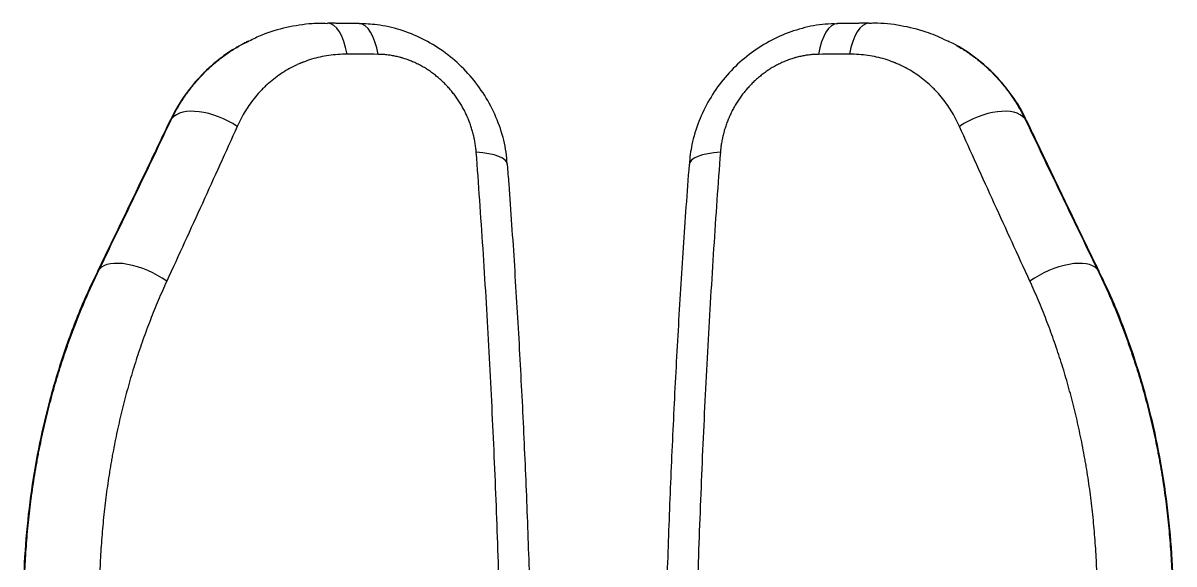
# Model space of a CAD drawing. Extents: x -2833 to -229, y 127 to 2035.
# Drawn here: x -1654.9 to -1184.9, y 877.9 to 1098.8 of the extents above; entities that cross this region are included whole.
import ezdxf

# ---------------------------------------------------------------- set-up
doc = ezdxf.new("R2010")
doc.units = 0
doc.header["$LTSCALE"] = 0.5
doc.header["$MEASUREMENT"] = 0
doc.layers.get('0').update_dxf_attribs({"linetype": 'CONTINUOUS'})

msp = doc.modelspace()

# ---------------------------------------------------------------- linework, layer by layer
at = {"color": 7, "linetype": 'Continuous', "lineweight": 25}
for p, q in [((-1562.97, 1091.35), (-1563.22, 1091.23)), ((-1276.73, 1091.23), (-1276.97, 1091.35)), ((-1594.04, 1059.88), (-1594.28, 1059.76)), ((-1245.67, 1059.76), (-1245.91, 1059.88)), ((-1623.9, 998.18), (-1623.64, 998.31)), ((-1216.3, 998.31), (-1216.05, 998.18))]:
    msp.add_line(p, q, dxfattribs=at)
for centre, major_axis, ratio, start_param, end_param in [((-1530.74, 1078.71), (-0.2, -19.99), 0.435908, 1.951849, 3.136573), ((-1517.8, 1078.59), (-0.17, -19.99), 0.421713, 1.953911, 3.138677), ((-1322.15, 1078.59), (-0.17, 19.99), 0.421713, 0.003435, 1.187681), ((-1309.21, 1078.71), (-0.2, 19.99), 0.435908, 0.001976, 1.189744), ((-1576.7, 1050.18), (18.05, -8.59), 0.508713, 1.285632, 3.013508), ((-1263.25, 1050.18), (18.05, 8.59), 0.508713, 0.128085, 1.855961), ((-1576.94, 1050.06), (-18.04, 8.6), 0.50534, 6.155397, 6.300754), ((-1263.01, 1050.06), (-18.04, -8.6), 0.50534, 3.126551, 3.269381), ((-1476.95, 1039.51), (-19.93, -1.51), 0.321525, 3.134263, 4.321634), ((-1362.99, 1039.51), (-19.93, 1.51), 0.321525, 5.103144, 6.293949), ((-1606.3, 988.61), (-17.99, 8.73), 0.463573, 4.353591, 6.158751), ((-1233.65, 988.61), (-17.99, -8.73), 0.463573, 3.266027, 5.071187), ((-1606.56, 988.49), (-17.99, 8.72), 0.465181, 6.158632, 6.28718), ((-1233.39, 988.49), (-17.99, -8.72), 0.465181, 3.137659, 3.266146)]:
    msp.add_ellipse(centre, major_axis=major_axis, ratio=ratio, start_param=start_param, end_param=end_param, dxfattribs=at)
for points, knots in [([(-1530.51, 1098.5), (-1532.62, 1098.61), (-1538.3, 1098.62), (-1547.36, 1097.11), (-1556, 1094.64), (-1560.84, 1092.27), (-1562.5, 1091.36)], [0, 0, 0, 0, 0.185447, 0.502997, 0.825874, 1, 1, 1, 1]), ([(-1457.23, 1041.02), (-1457.26, 1042.72), (-1457.63, 1047.66), (-1459.76, 1055.77), (-1463.63, 1064.98), (-1468.99, 1073.51), (-1475.58, 1081.06), (-1483.26, 1087.49), (-1491.74, 1092.56), (-1500.84, 1096.2), (-1509.57, 1098.19), (-1515.18, 1098.48), (-1517.62, 1098.44)], [0, 0, 0, 0, 0.056308, 0.164518, 0.273932, 0.381685, 0.490385, 0.596991, 0.704696, 0.810478, 0.917961, 1, 1, 1, 1]), ([(-1322.33, 1098.37), (-1324, 1098.45), (-1328.81, 1098.41), (-1336.8, 1096.84), (-1345.97, 1093.62), (-1354.56, 1088.93), (-1362.38, 1082.92), (-1369.2, 1075.77), (-1374.84, 1067.61), (-1379.16, 1058.69), (-1381.89, 1049.71), (-1382.66, 1043.77), (-1382.81, 1041.03)], [0, 0, 0, 0, 0.056163, 0.16311, 0.268777, 0.375398, 0.480715, 0.58742, 0.693712, 0.801455, 0.909442, 1, 1, 1, 1]), ([(-1278.67, 1091.99), (-1281.08, 1093.2), (-1286.81, 1095.63), (-1296.48, 1097.85), (-1304.38, 1098.87), (-1308.75, 1098.63), (-1309.43, 1098.58)], [0, 0, 0, 0, 0.257822, 0.59721, 0.937721, 1, 1, 1, 1]), ([(-1563.23, 1091.22), (-1563.71, 1090.98), (-1564.19, 1090.74), (-1566.08, 1089.74), (-1567.46, 1088.95), (-1570.16, 1087.27), (-1571.47, 1086.38), (-1574.05, 1084.51), (-1575.31, 1083.53), (-1577.15, 1081.99), (-1577.75, 1081.46), (-1578.5, 1080.79), (-1578.65, 1080.66), (-1578.95, 1080.38), (-1579.39, 1079.97), (-1579.83, 1079.56), (-1581.27, 1078.16), (-1582.38, 1077.01), (-1584.52, 1074.63), (-1585.55, 1073.4), (-1587.52, 1070.88), (-1588.46, 1069.58), (-1590.27, 1066.9), (-1591.13, 1065.53), (-1592.77, 1062.7), (-1593.55, 1061.25), (-1594.28, 1059.76)], [0, 0, 0, 0, 0.036016, 0.036016, 0.143125, 0.143125, 0.250234, 0.250234, 0.357344, 0.357344, 0.410898, 0.410898, 0.424287, 0.424287, 0.437676, 0.464453, 0.464453, 0.571562, 0.571562, 0.678672, 0.678672, 0.785781, 0.785781, 0.892891, 0.892891, 1, 1, 1, 1]), ([(-1594.04, 1059.88), (-1593.31, 1061.37), (-1592.53, 1062.81), (-1590.9, 1065.64), (-1590.04, 1067.01), (-1588.24, 1069.68), (-1587.29, 1070.98), (-1585.33, 1073.5), (-1584.3, 1074.73), (-1582.17, 1077.1), (-1581.06, 1078.26), (-1579.33, 1079.93), (-1578.74, 1080.48), (-1578.07, 1081.08), (-1578, 1081.15), (-1577.85, 1081.29), (-1577.62, 1081.49), (-1577.09, 1081.95), (-1576.63, 1082.34), (-1575.1, 1083.63), (-1573.84, 1084.61), (-1571.27, 1086.48), (-1569.95, 1087.37), (-1567.25, 1089.05), (-1565.86, 1089.84), (-1563.84, 1090.91), (-1563.23, 1091.22), (-1562.61, 1091.53)], [0, 0, 0, 0, 0.106039, 0.106039, 0.212078, 0.212078, 0.318117, 0.318117, 0.424156, 0.424156, 0.530195, 0.530195, 0.583214, 0.583214, 0.589841, 0.589841, 0.596469, 0.609724, 0.636233, 0.636233, 0.742272, 0.742272, 0.848311, 0.848311, 0.95435, 0.95435, 1, 1, 1, 1]), ([(-1562.82, 1091.2), (-1564.33, 1090.55), (-1566.01, 1089.74), (-1567.64, 1088.83), (-1567.85, 1088.71)], [0, 0, 0, 0, 0.87047, 1, 1, 1, 1]), ([(-1245.09, 1058.58), (-1245.42, 1059.41), (-1247.19, 1063.56), (-1251.68, 1070.3), (-1258.57, 1078.53), (-1266.79, 1085.42), (-1273.56, 1089.89), (-1277.74, 1091.61), (-1278.61, 1091.95)], [0, 0, 0, 0, 0.053943, 0.274523, 0.496792, 0.720218, 0.942145, 1, 1, 1, 1]), ([(-1569.59, 1087.66), (-1571.79, 1086.27), (-1576.74, 1082.59), (-1583.81, 1075.91), (-1590.19, 1067.66), (-1593.52, 1061.64), (-1594.92, 1058.63)], [0, 0, 0, 0, 0.201016, 0.475933, 0.750019, 1, 1, 1, 1]), ([(-1522.58, 1086.06), (-1523.85, 1086.07), (-1525.11, 1086.03), (-1527.58, 1085.85), (-1528.8, 1085.72), (-1531.21, 1085.37), (-1532.4, 1085.16), (-1534.74, 1084.63), (-1537.05, 1084.03), (-1539.44, 1083.2), (-1540.68, 1082.72), (-1540.96, 1082.61), (-1541.1, 1082.55), (-1541.51, 1082.38), (-1541.78, 1082.27), (-1542.6, 1081.91), (-1543.13, 1081.67), (-1544.72, 1080.91), (-1545.75, 1080.37), (-1547.77, 1079.22), (-1548.75, 1078.61), (-1550.66, 1077.32), (-1552.53, 1075.96), (-1554.29, 1074.46), (-1555.37, 1073.48), (-1555.58, 1073.28), (-1556.01, 1072.88), (-1556.22, 1072.68), (-1556.84, 1072.07), (-1557.25, 1071.65), (-1558.46, 1070.39), (-1559.23, 1069.52), (-1560.71, 1067.72), (-1561.42, 1066.8), (-1562.78, 1064.9), (-1563.44, 1063.92), (-1564.68, 1061.92), (-1565.27, 1060.89), (-1566.39, 1058.77), (-1566.92, 1057.69), (-1567.42, 1056.58)], [0, 0, 0, 0, 0.0625, 0.0625, 0.125, 0.125, 0.1875, 0.1875, 0.25, 0.3125, 0.320313, 0.320313, 0.328125, 0.328125, 0.34375, 0.34375, 0.375, 0.375, 0.4375, 0.4375, 0.5, 0.5, 0.5625, 0.625, 0.625, 0.640625, 0.640625, 0.65625, 0.65625, 0.6875, 0.6875, 0.75, 0.75, 0.8125, 0.8125, 0.875, 0.875, 0.9375, 0.9375, 1, 1, 1, 1]), ([(-1469.81, 1046.01), (-1469.86, 1046.64), (-1469.98, 1047.9), (-1470.25, 1049.78), (-1470.6, 1051.65), (-1471.03, 1053.51), (-1471.54, 1055.36), (-1471.94, 1056.59), (-1472.37, 1057.81), (-1472.59, 1058.42), (-1472.87, 1059.1), (-1472.9, 1059.18), (-1472.96, 1059.33), (-1473.05, 1059.56), (-1473.27, 1060.09), (-1473.47, 1060.53), (-1473.87, 1061.43), (-1474.43, 1062.61), (-1475.35, 1064.34), (-1476.34, 1066.03), (-1477.06, 1067.13), (-1477.8, 1068.22), (-1478.18, 1068.75), (-1478.97, 1069.82), (-1479.38, 1070.34), (-1479.86, 1070.92), (-1479.91, 1070.99), (-1480.02, 1071.12), (-1480.18, 1071.31), (-1480.56, 1071.76), (-1480.88, 1072.13), (-1481.55, 1072.87), (-1482.46, 1073.84), (-1483.88, 1075.22), (-1485.36, 1076.54), (-1486.89, 1077.78), (-1487.96, 1078.56), (-1488.77, 1079.13), (-1489.12, 1079.37), (-1489.46, 1079.6), (-1489.6, 1079.69), (-1489.67, 1079.73), (-1489.88, 1079.87), (-1490.02, 1079.96), (-1490.72, 1080.4), (-1491.85, 1081.07), (-1493.57, 1081.99), (-1495.33, 1082.82), (-1497.1, 1083.55), (-1498.31, 1083.98), (-1499.22, 1084.28), (-1499.68, 1084.42), (-1500.21, 1084.58), (-1500.44, 1084.65), (-1500.6, 1084.69), (-1500.67, 1084.71), (-1501.36, 1084.9), (-1501.98, 1085.05), (-1503.21, 1085.32), (-1504.43, 1085.55), (-1506.27, 1085.8), (-1508.1, 1085.95), (-1509.31, 1085.99), (-1509.92, 1086)], [0, 0, 0, 0, 0.03125, 0.0625, 0.09375, 0.125, 0.15625, 0.1875, 0.1875, 0.21875, 0.21875, 0.222656, 0.222656, 0.226563, 0.234375, 0.25, 0.25, 0.28125, 0.3125, 0.34375, 0.375, 0.375, 0.40625, 0.40625, 0.4375, 0.4375, 0.441406, 0.441406, 0.445313, 0.453125, 0.46875, 0.46875, 0.5, 0.53125, 0.5625, 0.59375, 0.625, 0.625, 0.640625, 0.644531, 0.644531, 0.648438, 0.648438, 0.65625, 0.65625, 0.6875, 0.71875, 0.75, 0.78125, 0.8125, 0.8125, 0.828125, 0.835937, 0.839844, 0.839844, 0.84375, 0.84375, 0.875, 0.875, 0.90625, 0.9375, 0.96875, 1, 1, 1, 1]), ([(-1330.03, 1086), (-1330.63, 1085.99), (-1331.85, 1085.95), (-1333.68, 1085.8), (-1335.51, 1085.55), (-1336.74, 1085.32), (-1337.97, 1085.05), (-1338.58, 1084.9), (-1339.28, 1084.71), (-1339.35, 1084.69), (-1339.51, 1084.65), (-1339.74, 1084.58), (-1340.27, 1084.42), (-1340.73, 1084.28), (-1341.64, 1083.98), (-1342.84, 1083.55), (-1344.62, 1082.82), (-1346.37, 1081.99), (-1348.1, 1081.07), (-1349.23, 1080.4), (-1349.93, 1079.96), (-1350.07, 1079.87), (-1350.28, 1079.73), (-1350.35, 1079.69), (-1350.49, 1079.6), (-1350.83, 1079.37), (-1351.17, 1079.13), (-1351.99, 1078.56), (-1353.05, 1077.78), (-1354.59, 1076.54), (-1356.07, 1075.22), (-1357.49, 1073.84), (-1358.4, 1072.87), (-1359.06, 1072.13), (-1359.39, 1071.76), (-1359.77, 1071.31), (-1359.93, 1071.12), (-1360.04, 1070.99), (-1360.09, 1070.92), (-1360.57, 1070.34), (-1360.98, 1069.82), (-1361.77, 1068.75), (-1362.15, 1068.22), (-1362.89, 1067.13), (-1363.61, 1066.03), (-1364.6, 1064.34), (-1365.52, 1062.61), (-1366.08, 1061.43), (-1366.48, 1060.53), (-1366.68, 1060.09), (-1366.9, 1059.56), (-1366.99, 1059.33), (-1367.05, 1059.18), (-1367.08, 1059.1), (-1367.35, 1058.42), (-1367.58, 1057.81), (-1368.01, 1056.59), (-1368.41, 1055.36), (-1368.92, 1053.51), (-1369.35, 1051.65), (-1369.7, 1049.78), (-1369.97, 1047.9), (-1370.09, 1046.64), (-1370.14, 1046.01)], [0, 0, 0, 0, 0.03125, 0.0625, 0.09375, 0.125, 0.125, 0.15625, 0.15625, 0.160156, 0.160156, 0.164062, 0.171875, 0.1875, 0.1875, 0.21875, 0.25, 0.28125, 0.3125, 0.34375, 0.34375, 0.351562, 0.351562, 0.355469, 0.355469, 0.359375, 0.375, 0.375, 0.40625, 0.4375, 0.46875, 0.5, 0.53125, 0.53125, 0.546875, 0.554687, 0.558594, 0.558594, 0.5625, 0.5625, 0.59375, 0.59375, 0.625, 0.625, 0.65625, 0.6875, 0.71875, 0.75, 0.75, 0.765625, 0.773437, 0.777344, 0.777344, 0.78125, 0.78125, 0.8125, 0.8125, 0.84375, 0.875, 0.90625, 0.9375, 0.96875, 1, 1, 1, 1]), ([(-1272.52, 1056.58), (-1273.02, 1057.69), (-1273.56, 1058.77), (-1274.68, 1060.89), (-1275.27, 1061.92), (-1276.51, 1063.92), (-1277.16, 1064.9), (-1278.53, 1066.8), (-1279.24, 1067.72), (-1280.72, 1069.52), (-1281.49, 1070.39), (-1282.69, 1071.65), (-1283.1, 1072.07), (-1283.73, 1072.68), (-1283.94, 1072.88), (-1284.36, 1073.28), (-1284.58, 1073.48), (-1285.65, 1074.46), (-1287.42, 1075.96), (-1289.29, 1077.32), (-1291.2, 1078.61), (-1292.18, 1079.22), (-1294.2, 1080.37), (-1295.23, 1080.91), (-1296.82, 1081.67), (-1297.35, 1081.91), (-1298.17, 1082.27), (-1298.44, 1082.38), (-1298.85, 1082.55), (-1298.99, 1082.61), (-1299.27, 1082.72), (-1300.51, 1083.2), (-1302.9, 1084.03), (-1305.21, 1084.63), (-1307.55, 1085.16), (-1308.74, 1085.37), (-1311.15, 1085.72), (-1312.37, 1085.85), (-1314.84, 1086.03), (-1316.1, 1086.07), (-1317.37, 1086.06)], [0, 0, 0, 0, 0.0625, 0.0625, 0.125, 0.125, 0.1875, 0.1875, 0.25, 0.25, 0.3125, 0.3125, 0.34375, 0.34375, 0.359375, 0.359375, 0.375, 0.375, 0.4375, 0.5, 0.5, 0.5625, 0.5625, 0.625, 0.625, 0.65625, 0.65625, 0.671875, 0.671875, 0.679687, 0.679687, 0.6875, 0.75, 0.8125, 0.8125, 0.875, 0.875, 0.9375, 0.9375, 1, 1, 1, 1]), ([(-1273.64, 1089.57), (-1272.87, 1089.13), (-1272.11, 1088.68), (-1270, 1087.37), (-1268.68, 1086.48), (-1266.11, 1084.61), (-1264.85, 1083.63), (-1263.31, 1082.34), (-1262.86, 1081.95), (-1262.33, 1081.49), (-1262.1, 1081.29), (-1261.95, 1081.15), (-1261.88, 1081.08), (-1261.21, 1080.48), (-1260.62, 1079.93), (-1258.89, 1078.26), (-1257.78, 1077.1), (-1255.65, 1074.73), (-1254.62, 1073.5), (-1252.65, 1070.98), (-1251.71, 1069.68), (-1249.91, 1067.01), (-1249.05, 1065.64), (-1247.41, 1062.81), (-1246.64, 1061.37), (-1245.91, 1059.88)], [0, 0, 0, 0, 0.065175, 0.065175, 0.182028, 0.182028, 0.298881, 0.298881, 0.328094, 0.342701, 0.350004, 0.350004, 0.357308, 0.357308, 0.415734, 0.415734, 0.532587, 0.532587, 0.649441, 0.649441, 0.766294, 0.766294, 0.883147, 0.883147, 1, 1, 1, 1]), ([(-1245.67, 1059.76), (-1246.4, 1061.25), (-1247.18, 1062.7), (-1248.82, 1065.53), (-1249.68, 1066.9), (-1251.49, 1069.58), (-1252.43, 1070.88), (-1254.4, 1073.4), (-1255.43, 1074.63), (-1257.57, 1077.01), (-1258.68, 1078.16), (-1260.12, 1079.56), (-1260.56, 1079.97), (-1261, 1080.38), (-1261.3, 1080.66), (-1261.45, 1080.79), (-1262.19, 1081.46), (-1262.8, 1081.99), (-1264.64, 1083.53), (-1265.9, 1084.51), (-1268.47, 1086.38), (-1269.79, 1087.27), (-1271.83, 1088.54), (-1272.53, 1088.95), (-1273.24, 1089.36)], [0, 0, 0, 0, 0.117492, 0.117492, 0.234983, 0.234983, 0.352475, 0.352475, 0.469966, 0.469966, 0.587458, 0.587458, 0.616831, 0.631517, 0.631517, 0.646204, 0.646204, 0.704949, 0.704949, 0.822441, 0.822441, 0.939932, 0.939932, 1, 1, 1, 1]), ([(-1595.1, 1058.52), (-1597.78, 1052.86), (-1606.34, 1034.85), (-1616.24, 1014.31), (-1623.47, 999.43), (-1624.55, 997.2)], [0, 0, 0, 0, 0.282483, 0.892694, 1, 1, 1, 1]), ([(-1594.28, 1059.76), (-1599.12, 1049.61), (-1604.01, 1039.4), (-1613.88, 1018.88), (-1618.87, 1008.56), (-1623.9, 998.18)], [0, 0, 0, 0, 0.5, 0.5, 1, 1, 1, 1]), ([(-1623.64, 998.31), (-1621.12, 1003.5), (-1618.62, 1008.68), (-1613.63, 1019.01), (-1611.15, 1024.15), (-1603.74, 1039.55), (-1598.86, 1049.75), (-1594.04, 1059.88)], [0, 0, 0, 0, 0.25, 0.25, 0.5, 0.5, 1, 1, 1, 1]), ([(-1245.91, 1059.88), (-1241.08, 1049.75), (-1236.2, 1039.55), (-1228.8, 1024.15), (-1226.32, 1019.01), (-1221.33, 1008.68), (-1218.82, 1003.5), (-1216.3, 998.31)], [0, 0, 0, 0, 0.5, 0.5, 0.75, 0.75, 1, 1, 1, 1]), ([(-1216.05, 998.18), (-1221.08, 1008.56), (-1226.07, 1018.88), (-1235.94, 1039.4), (-1240.83, 1049.61), (-1245.67, 1059.76)], [0, 0, 0, 0, 0.5, 0.5, 1, 1, 1, 1]), ([(-1567.42, 1056.58), (-1569.76, 1051.38), (-1572.12, 1046.16), (-1576.86, 1035.69), (-1579.24, 1030.43), (-1584.04, 1019.89), (-1586.45, 1014.61), (-1591.3, 1004), (-1593.74, 998.69), (-1596.2, 993.36)], [0, 0, 0, 0, 0.25, 0.25, 0.5, 0.5, 0.75, 0.75, 1, 1, 1, 1]), ([(-1243.75, 993.36), (-1246.2, 998.69), (-1248.65, 1004), (-1253.5, 1014.61), (-1255.91, 1019.89), (-1260.71, 1030.43), (-1263.09, 1035.69), (-1267.83, 1046.16), (-1270.18, 1051.38), (-1272.52, 1056.58)], [0, 0, 0, 0, 0.25, 0.25, 0.5, 0.5, 0.75, 0.75, 1, 1, 1, 1]), ([(-1458.42, 721.43), (-1458.38, 735.14), (-1458.4, 748.87), (-1458.52, 769.49), (-1458.58, 776.37), (-1458.7, 786.69), (-1458.75, 791), (-1458.81, 795.3), (-1458.83, 797.03), (-1458.84, 797.89), (-1458.88, 800.47), (-1458.91, 802.2), (-1459.04, 810.81), (-1459.17, 817.69), (-1459.45, 831.46), (-1459.61, 838.34), (-1459.81, 846.08), (-1459.83, 846.94), (-1459.87, 848.66), (-1459.94, 851.24), (-1460.01, 853.81), (-1460.16, 858.96), (-1460.26, 862.38), (-1460.57, 872.64), (-1460.79, 879.47), (-1461.27, 893.07), (-1461.53, 899.86), (-1462.07, 913.39), (-1462.36, 920.14), (-1462.97, 933.6), (-1463.28, 940.31), (-1463.95, 953.69), (-1464.3, 960.37), (-1465.4, 980.34), (-1466.19, 993.58), (-1467.91, 1019.9), (-1468.83, 1032.99), (-1469.81, 1046.01)], [0, 0, 0, 0, 0.125, 0.125, 0.1875, 0.1875, 0.21875, 0.226562, 0.226562, 0.234375, 0.234375, 0.25, 0.25, 0.3125, 0.3125, 0.375, 0.375, 0.382812, 0.382812, 0.390625, 0.40625, 0.40625, 0.4375, 0.4375, 0.5, 0.5, 0.5625, 0.5625, 0.625, 0.625, 0.6875, 0.6875, 0.75, 0.75, 0.875, 0.875, 1, 1, 1, 1]), ([(-1370.14, 1046.01), (-1371.12, 1032.99), (-1372.04, 1019.9), (-1373.75, 993.58), (-1374.55, 980.34), (-1375.64, 960.37), (-1375.99, 953.69), (-1376.66, 940.31), (-1376.98, 933.6), (-1377.59, 920.14), (-1377.88, 913.39), (-1378.42, 899.86), (-1378.68, 893.07), (-1379.16, 879.47), (-1379.38, 872.64), (-1379.69, 862.38), (-1379.79, 858.96), (-1379.94, 853.81), (-1380.01, 851.24), (-1380.07, 848.66), (-1380.12, 846.94), (-1380.14, 846.08), (-1380.34, 838.34), (-1380.5, 831.46), (-1380.78, 817.69), (-1380.9, 810.81), (-1381.04, 802.2), (-1381.07, 800.47), (-1381.1, 797.89), (-1381.12, 797.03), (-1381.14, 795.3), (-1381.2, 791), (-1381.25, 786.69), (-1381.37, 776.37), (-1381.42, 769.49), (-1381.55, 748.87), (-1381.57, 735.14), (-1381.53, 721.43)], [0, 0, 0, 0, 0.125, 0.125, 0.25, 0.25, 0.3125, 0.3125, 0.375, 0.375, 0.4375, 0.4375, 0.5, 0.5, 0.5625, 0.5625, 0.59375, 0.59375, 0.609375, 0.617188, 0.617188, 0.625, 0.625, 0.6875, 0.6875, 0.75, 0.75, 0.765625, 0.765625, 0.773438, 0.773438, 0.78125, 0.8125, 0.8125, 0.875, 0.875, 1, 1, 1, 1]), ([(-1445.88, 723.35), (-1445.84, 734.72), (-1445.85, 757.76), (-1446.16, 792.58), (-1446.77, 827.64), (-1447.66, 862.53), (-1448.84, 897.16), (-1450.3, 931.56), (-1452.05, 965.76), (-1454.09, 999.66), (-1455.77, 1024.74), (-1456.83, 1038.35), (-1457.04, 1040.97)], [0, 0, 0, 0, 0.106347, 0.215168, 0.324062, 0.432599, 0.540474, 0.648111, 0.756686, 0.865313, 0.974005, 1, 1, 1, 1]), ([(-1382.89, 1040.94), (-1383.34, 1035.25), (-1384.61, 1018.53), (-1386.46, 990.29), (-1388.41, 956.3), (-1390.08, 921.92), (-1391.48, 887.24), (-1392.58, 852.42), (-1393.38, 817.51), (-1393.9, 782.55), (-1394.12, 751.12), (-1394.08, 731.42), (-1394.04, 723.37)], [0, 0, 0, 0, 0.056355, 0.164814, 0.273324, 0.381898, 0.490546, 0.599347, 0.707333, 0.81578, 0.924605, 1, 1, 1, 1]), ([(-1624.5, 997.15), (-1626.67, 992.83), (-1631.55, 982.34), (-1638.07, 964.99), (-1643.84, 946.05), (-1648.35, 927.09), (-1651.63, 908.12), (-1653.84, 888.4), (-1654.88, 869.03), (-1654.83, 856.25), (-1654.64, 850.18)], [0, 0, 0, 0, 0.102078, 0.2426, 0.381029, 0.502322, 0.629746, 0.757213, 0.885094, 1, 1, 1, 1]), ([(-1623.9, 998.18), (-1625.22, 995.49), (-1627.77, 990.04), (-1631.36, 981.71), (-1634.7, 973.22), (-1636.77, 967.45), (-1638.75, 961.62), (-1639.71, 958.68), (-1641.53, 952.73), (-1642.4, 949.73), (-1644.06, 943.67), (-1644.85, 940.6), (-1645.78, 936.74), (-1645.96, 935.96), (-1646.19, 934.99), (-1646.23, 934.8), (-1646.32, 934.41), (-1646.46, 933.82), (-1646.59, 933.24), (-1647.03, 931.29), (-1647.37, 929.73), (-1648.35, 925.04), (-1648.95, 921.89), (-1650.08, 915.58), (-1650.59, 912.41), (-1651.53, 906.05), (-1652.38, 899.65), (-1653.37, 889.98), (-1654.09, 880.23), (-1654.38, 873.67), (-1654.58, 867.08), (-1654.64, 863.77), (-1654.65, 857.13), (-1654.61, 853.79), (-1654.51, 850.44)], [0, 0, 0, 0, 0.0625, 0.125, 0.1875, 0.25, 0.25, 0.3125, 0.3125, 0.375, 0.375, 0.4375, 0.4375, 0.453125, 0.453125, 0.457031, 0.457031, 0.460938, 0.46875, 0.46875, 0.5, 0.5, 0.5625, 0.5625, 0.625, 0.625, 0.6875, 0.75, 0.8125, 0.875, 0.875, 0.9375, 0.9375, 1, 1, 1, 1]), ([(-1654.3, 850.54), (-1654.39, 853.89), (-1654.44, 857.23), (-1654.42, 863.88), (-1654.37, 867.19), (-1654.17, 873.79), (-1653.87, 880.37), (-1653.15, 890.17), (-1652.14, 899.89), (-1651.29, 906.33), (-1650.33, 912.74), (-1649.81, 915.93), (-1649.17, 919.52), (-1649.1, 919.91), (-1648.95, 920.71), (-1648.73, 921.9), (-1648.51, 923.09), (-1648.05, 925.45), (-1647.73, 927.03), (-1646.74, 931.72), (-1646.04, 934.81), (-1644.55, 940.95), (-1643.77, 943.99), (-1642.12, 950.01), (-1641.25, 953), (-1639.43, 958.91), (-1637.53, 964.76), (-1634.44, 973.39), (-1631.1, 981.86), (-1627.51, 990.17), (-1624.96, 995.61), (-1623.64, 998.31)], [0, 0, 0, 0, 0.0625, 0.0625, 0.125, 0.125, 0.1875, 0.25, 0.3125, 0.375, 0.375, 0.4375, 0.4375, 0.445313, 0.445313, 0.453125, 0.46875, 0.46875, 0.5, 0.5, 0.5625, 0.5625, 0.625, 0.625, 0.6875, 0.6875, 0.75, 0.8125, 0.875, 0.9375, 1, 1, 1, 1]), ([(-1216.3, 998.31), (-1214.99, 995.61), (-1212.43, 990.17), (-1208.85, 981.86), (-1205.51, 973.39), (-1202.42, 964.76), (-1200.52, 958.91), (-1198.7, 953), (-1197.83, 950.01), (-1196.18, 943.99), (-1195.39, 940.95), (-1193.91, 934.81), (-1193.21, 931.72), (-1192.22, 927.03), (-1191.9, 925.45), (-1191.44, 923.09), (-1191.21, 921.9), (-1190.99, 920.71), (-1190.85, 919.91), (-1190.78, 919.52), (-1190.14, 915.93), (-1189.61, 912.74), (-1188.66, 906.33), (-1187.8, 899.89), (-1186.8, 890.17), (-1186.07, 880.37), (-1185.78, 873.79), (-1185.58, 867.19), (-1185.52, 863.88), (-1185.51, 857.23), (-1185.55, 853.89), (-1185.64, 850.54)], [0, 0, 0, 0, 0.0625, 0.125, 0.1875, 0.25, 0.3125, 0.3125, 0.375, 0.375, 0.4375, 0.4375, 0.5, 0.5, 0.53125, 0.53125, 0.546875, 0.554688, 0.554688, 0.5625, 0.5625, 0.625, 0.625, 0.6875, 0.75, 0.8125, 0.875, 0.875, 0.9375, 0.9375, 1, 1, 1, 1]), ([(-1185.43, 850.44), (-1185.34, 853.79), (-1185.3, 857.13), (-1185.31, 863.77), (-1185.36, 867.08), (-1185.56, 873.67), (-1185.86, 880.23), (-1186.57, 889.98), (-1187.57, 899.65), (-1188.42, 906.05), (-1189.36, 912.41), (-1189.87, 915.58), (-1190.99, 921.89), (-1191.6, 925.04), (-1192.58, 929.73), (-1192.92, 931.29), (-1193.36, 933.24), (-1193.49, 933.82), (-1193.63, 934.41), (-1193.71, 934.8), (-1193.76, 934.99), (-1193.99, 935.96), (-1194.17, 936.74), (-1195.1, 940.6), (-1195.89, 943.67), (-1197.55, 949.73), (-1198.42, 952.73), (-1200.24, 958.68), (-1201.19, 961.62), (-1203.18, 967.45), (-1205.25, 973.22), (-1208.59, 981.71), (-1212.18, 990.04), (-1214.73, 995.49), (-1216.05, 998.18)], [0, 0, 0, 0, 0.0625, 0.0625, 0.125, 0.125, 0.1875, 0.25, 0.3125, 0.375, 0.375, 0.4375, 0.4375, 0.5, 0.5, 0.53125, 0.53125, 0.539062, 0.542969, 0.542969, 0.546875, 0.546875, 0.5625, 0.5625, 0.625, 0.625, 0.6875, 0.6875, 0.75, 0.75, 0.8125, 0.875, 0.9375, 1, 1, 1, 1]), ([(-1185.35, 850.17), (-1185.28, 851.54), (-1184.91, 859.69), (-1185.3, 874.59), (-1186.66, 894.7), (-1189.28, 914.49), (-1193.03, 933.77), (-1197.92, 952.46), (-1203.97, 970.83), (-1209.85, 985.76), (-1214.05, 994.38), (-1215.47, 997.14)], [0, 0, 0, 0, 0.025908, 0.154432, 0.283139, 0.411956, 0.540845, 0.668955, 0.798095, 0.934357, 1, 1, 1, 1]), ([(-1596.2, 993.36), (-1597.38, 990.77), (-1599.69, 985.56), (-1602.91, 977.6), (-1605.92, 969.5), (-1608.7, 961.25), (-1610.4, 955.65), (-1612.03, 949.99), (-1612.81, 947.14), (-1614.29, 941.39), (-1614.99, 938.48), (-1616.32, 932.62), (-1616.95, 929.66), (-1617.83, 925.19), (-1618.26, 922.94), (-1618.73, 920.29), (-1618.92, 919.16), (-1619.05, 918.4), (-1619.12, 918.02), (-1619.69, 914.6), (-1620.15, 911.55), (-1621, 905.43), (-1621.76, 899.29), (-1622.65, 890.01), (-1623.28, 880.66), (-1623.54, 874.39), (-1623.71, 868.09), (-1623.76, 864.93), (-1623.76, 858.59), (-1623.72, 855.4), (-1623.63, 852.21)], [0, 0, 0, 0, 0.0625, 0.125, 0.1875, 0.25, 0.3125, 0.3125, 0.375, 0.375, 0.4375, 0.4375, 0.5, 0.5, 0.53125, 0.546875, 0.554687, 0.554687, 0.5625, 0.5625, 0.625, 0.625, 0.6875, 0.75, 0.8125, 0.875, 0.875, 0.9375, 0.9375, 1, 1, 1, 1]), ([(-1216.32, 852.21), (-1216.23, 855.4), (-1216.19, 858.59), (-1216.19, 864.93), (-1216.24, 868.09), (-1216.41, 874.39), (-1216.66, 880.66), (-1217.3, 890.01), (-1218.19, 899.29), (-1218.95, 905.43), (-1219.79, 911.55), (-1220.26, 914.6), (-1220.83, 918.02), (-1220.89, 918.4), (-1221.02, 919.16), (-1221.22, 920.29), (-1221.69, 922.94), (-1222.12, 925.19), (-1223, 929.66), (-1223.63, 932.62), (-1224.95, 938.48), (-1225.66, 941.39), (-1227.14, 947.14), (-1227.92, 949.99), (-1229.55, 955.65), (-1231.25, 961.25), (-1234.03, 969.5), (-1237.04, 977.6), (-1240.26, 985.56), (-1242.56, 990.77), (-1243.75, 993.36)], [0, 0, 0, 0, 0.0625, 0.0625, 0.125, 0.125, 0.1875, 0.25, 0.3125, 0.375, 0.375, 0.4375, 0.4375, 0.445313, 0.445313, 0.453125, 0.46875, 0.5, 0.5, 0.5625, 0.5625, 0.625, 0.625, 0.6875, 0.6875, 0.75, 0.8125, 0.875, 0.9375, 1, 1, 1, 1])]:
    msp.add_open_spline(points, degree=3, knots=knots, dxfattribs=at)
for points, degree in [([(-1517.62, 1098.58), (-1524.16, 1098.62), (-1530.51, 1098.7)], 2), ([(-1309.47, 1098.71), (-1315.81, 1098.63), (-1322.32, 1098.58)], 2), ([(-1509.92, 1086), (-1514.16, 1086.01), (-1518.37, 1086.04), (-1522.58, 1086.06)], 3), ([(-1317.37, 1086.06), (-1321.57, 1086.04), (-1325.79, 1086.01), (-1330.03, 1086)], 3), ([(-1215.41, 997.22), (-1230.54, 1028.36), (-1244.86, 1058.54)], 2)]:
    msp.add_open_spline(points, degree=degree, dxfattribs=at)

doc.saveas('drawing.dxf')
